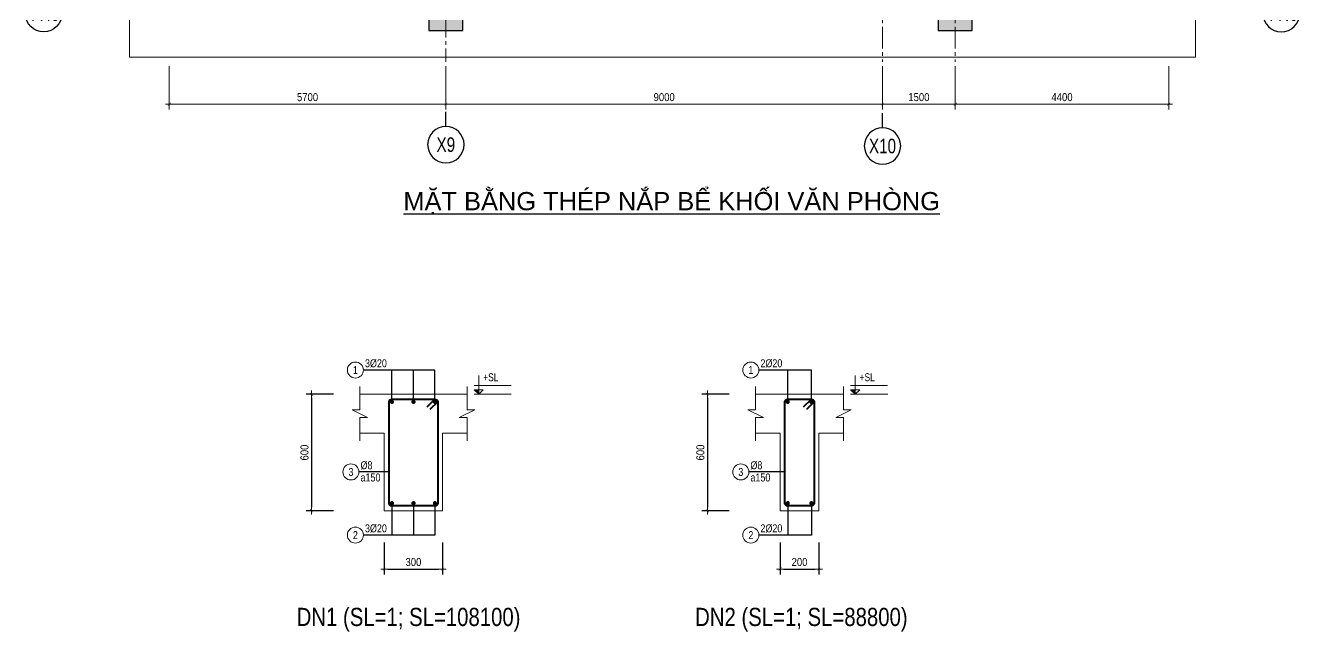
# Model space of a CAD drawing. Extents: x 512210 to 544733856, y -92216 to 2317910607.
# Drawn here: x 640845 to 667104, y -79494 to -67012 of the extents above; entities that cross this region are included whole.
import ezdxf
from ezdxf.enums import TextEntityAlignment as Align

# ---------------------------------------------------------------- set-up
doc = ezdxf.new("R2010")
doc.units = 0
doc.header["$LTSCALE"] = 300
doc.header["$MEASUREMENT"] = 0
doc.linetypes.add('CENTER2', pattern=[1.125, 0.75, -0.125, 0.125, -0.125])
doc.linetypes.add('HIDDEN', pattern=[0.375, 0.25, -0.125])
doc.layers.get('0').update_dxf_attribs({"linetype": 'CONTINUOUS'})
doc.layers.get('DEFPOINTS').update_dxf_attribs({"linetype": 'CONTINUOUS'})
doc.layers.add('A-SYM', color=7, linetype='CONTINUOUS')
doc.layers.add('X-COL-B3$0$A-COL', color=2, linetype='CONTINUOUS')
for name, color, linetype, lineweight in [('kata_text', 7, 'CONTINUOUS', 30), ('kata_thep chu', 4, 'CONTINUOUS', 35), ('NDC_S_AXIS', 5, 'CENTER2', 15), ('NDC_S_CONTINUOUS', 3, 'CONTINUOUS', 20), ('NDC_S_DIM', 1, 'CONTINUOUS', 15), ('NDC_S_HATCH COLUMN AND WALL', 251, 'CONTINUOUS', 13), ('NDC_S_REBAR', 4, 'CONTINUOUS', 35), ('NDC_S_STIRRUP', 4, 'CONTINUOUS', 40), ('NDC_S_TEXT SYMBOL', 7, 'CONTINUOUS', 20), ('NDC_S_THIN LINE', 1, 'CONTINUOUS', 5), ('NDC_S_VN TEXT', 7, 'CONTINUOUS', 9)]:
    doc.layers.add(name, color=color, linetype=linetype, lineweight=lineweight)
doc.styles.add('ARIAL', font='arial.ttf', dxfattribs={"width": 0.8})
doc.styles.add('Heerim', font='', dxfattribs={"width": 0.8})
doc.styles.add('kata_text', font='arial.ttf', dxfattribs={"width": 0.8})
doc.styles.add('NDC_ANNO', font='', dxfattribs={"width": 0.8})
doc.styles.add('NDC_ARIAL', font='arial.ttf', dxfattribs={"width": 0.85})
doc.styles.add('NDC_DIM', font='', dxfattribs={"width": 0.75})
doc.styles.get("Standard").update_dxf_attribs({"font": 'arial.ttf'})
doc.styles.get('Heerim').set_extended_font_data('Dotum')
doc.styles.get('NDC_ANNO').set_extended_font_data('Dotum')
doc.styles.get('NDC_DIM').set_extended_font_data('Dotum')
doc.dimstyles.new('NDC_1-75', dxfattribs={"dimscale": 75, "dimtxt": 2.2, "dimasz": 1, "dimexe": 1.5, "dimexo": 0, "dimgap": 0.8, "dimtad": 1, "dimdec": 0, "dimdsep": 46, "dimtxsty": 'NDC_ARIAL', "dimblk": 'DIMMARK', "dimcen": 49999.938995, "dimdle": 1.5, "dimclrd": 1, "dimclre": 1, "dimclrt": 3, "dimadec": 0, "dimazin": 0, "dimtfac": 1, "dimtdec": 0, "dimtix": 1, "dimtmove": 1, "dimatfit": 3, "dimfxl": 1, "dimarcsym": 0})
doc.dimstyles.new('NDC_dim_25', dxfattribs={"dimscale": 25, "dimtxt": 2.2, "dimasz": 1.5, "dimexe": 1.5, "dimexo": 2.5, "dimgap": 1, "dimtad": 1, "dimdec": 0, "dimzin": 0, "dimdsep": 46, "dimtxsty": 'NDC_DIM', "dimblk": 'DIMMARK', "dimcen": 0.09, "dimdle": 1.2, "dimclrd": 1, "dimclre": 1, "dimclrt": 3, "dimadec": 0, "dimazin": 0, "dimtfac": 1, "dimtdec": 0, "dimtix": 1, "dimtofl": 0, "dimtmove": 0, "dimatfit": 3, "dimfxl": 6, "dimfxlon": 1, "dimtolj": 1, "dimtzin": 0, "dimarcsym": 0})

# ---------------------------------------------------------------- blocks, each defined once
blk = doc.blocks.new('DIMMARK')
at = {"layer": 'NDC_S_DIM', "color": 1}
blk.add_line((-1.5, 0), (1, 0), dxfattribs=at)
at = {"layer": 'NDC_S_DIM', "color": 2, "const_width": 0.1}
blk.add_lwpolyline([(-0.42, -0.42), (0.42, 0.42)], dxfattribs=at)
blk = doc.blocks.new('kata_block_THEP')
at = {"layer": 'kata_thep chu', "color": 0}
for p, q in [((-0.5, 0), (0.5, 0)), ((-0.35, 0.35), (0.35, -0.35)), ((0.35, 0.35), (-0.35, -0.35)), ((0, 0.5), (0, -0.5))]:
    blk.add_line(p, q, dxfattribs=at)
at = {"layer": 'kata_thep chu', "color": 0, "const_width": 0.0833}
blk.add_lwpolyline([(-0.5, 0, 1), (0.5, 0, 1), (-0.5, 0, 1)], format="xyb", dxfattribs=at)
blk = doc.blocks.new('*D177')
at = {"layer": 'DEFPOINTS', "color": 0, "transparency": 16777216}
for p in [(647194, -74608), (646741, -77008), (647194, -77008)]:
    blk.add_point(p, dxfattribs=at)
at = {"layer": 'NDC_S_DIM', "color": 1, "lineweight": -2, "transparency": 16777216}
for p, q in [((647194, -74608), (646628, -74608)), ((646741, -74683), (646741, -76933)), ((647194, -77008), (646628, -77008))]:
    blk.add_line(p, q, dxfattribs=at)
at = {"layer": 'NDC_S_DIM', "color": 1, "lineweight": -2, "transparency": 16777216, "xscale": 75, "yscale": 75, "zscale": 75}
for p, rotation in [((646741, -74608), 90), ((646741, -77008), 270)]:
    blk.add_blockref('DIMMARK', p, dxfattribs=dict(at, rotation=rotation))
at = {"layer": 'NDC_S_DIM', "color": 3, "transparency": 16777216, "insert": (646596, -75808), "char_height": 165, "attachment_point": 5, "rotation": 90, "style": 'NDC_ARIAL'}
blk.add_mtext('600', dxfattribs=at)
blk = doc.blocks.new('*D178')
at = {"layer": 'DEFPOINTS', "color": 0, "transparency": 16777216}
for p in [(648241, -77661), (649441, -77661), (649441, -78208)]:
    blk.add_point(p, dxfattribs=at)
at = {"layer": 'NDC_S_DIM', "color": 1, "lineweight": -2, "transparency": 16777216}
for p, q in [((648241, -77661), (648241, -78321)), ((649441, -77661), (649441, -78321)), ((648316, -78208), (649366, -78208))]:
    blk.add_line(p, q, dxfattribs=at)
at = {"layer": 'NDC_S_DIM', "color": 1, "lineweight": -2, "transparency": 16777216, "xscale": 75, "yscale": 75, "zscale": 75, "rotation": 180}
blk.add_blockref('DIMMARK', (648241, -78208), dxfattribs=at)
at = {"layer": 'NDC_S_DIM', "color": 1, "lineweight": -2, "transparency": 16777216, "xscale": 75, "yscale": 75, "zscale": 75}
blk.add_blockref('DIMMARK', (649441, -78208), dxfattribs=at)
at = {"layer": 'NDC_S_DIM', "color": 3, "transparency": 16777216, "insert": (648841, -78064), "char_height": 165, "attachment_point": 5, "style": 'NDC_ARIAL'}
blk.add_mtext('300', dxfattribs=at)
blk = doc.blocks.new('kata_block_CT')
blk.add_hatch(color=3).paths.add_polyline_path([(0, 1.41), (-1.42, 1.41), (0, 0)])
at = {"ltscale": 50}
h = blk.add_hatch(dxfattribs=at)
h.set_pattern_fill('ANSI31', color=8, scale=1.2375, style=0)
h.set_pattern_definition([(45, (0, 5e-12), (-2.7783, 2.7783), [])])
h.paths.add_polyline_path([(0, 1.41), (0, 0), (1.42, 1.41)])
at = {"color": 8, "ltscale": 50}
for p, q in [((10.17, 0), (-1.44, 0)), ((-1.4, 2.76), (10.09, 2.76))]:
    blk.add_line(p, q, dxfattribs=at)
for points in [[(0, 5.89), (0, 0)], [(0, 0), (-1.42, 1.41), (0, 1.41)], [(0, 0), (1.42, 1.41), (0, 1.41)]]:
    blk.add_lwpolyline(points, dxfattribs=at)
at = {"color": 3, "style": 'ARIAL', "width": 0.8}
blk.add_attdef('CT', (1.24, 3.58), '', height=2.2, dxfattribs=at)
blk = doc.blocks.new('kata_block_TD')
at = {"color": 6, "linetype": 'ByBlock', "lineweight": -2, "style": 'kata_text', "width": 0.8}
blk.add_attdef('SECTDET2', text='', height=5, dxfattribs=at).set_placement((0, 7.97), align=Align.CENTER)
at = {"color": 0, "linetype": 'ByBlock', "lineweight": -2, "style": 'kata_text', "width": 0.8}
blk.add_attdef('SECTDET1', text='', height=5, dxfattribs=at).set_placement((0, 1.47), align=Align.CENTER)
at = {"color": 3, "lineweight": 25, "style": 'kata_text', "width": 0.8}
blk.add_attdef('SSCALE', text='', height=2.5, dxfattribs=at).set_placement((0, -4), align=Align.CENTER)
blk = doc.blocks.new('*U159')
blk.add_circle((-2.5, 0), 2.5)
at = {"layer": 'kata_text', "color": 7, "style": 'kata_text', "width": 0.8}
blk.add_attdef('SH2', text='', height=2.5, dxfattribs=at).set_placement((-2.5, 0), align=Align.MIDDLE)
at = {"layer": 'kata_text', "color": 3, "style": 'kata_text', "width": 0.8}
for tag, p in [('DK1', (0.5, 0.85)), ('KC1', (0.5, -2.97))]:
    blk.add_attdef(tag, p, '', height=2.5, dxfattribs=at)
blk = doc.blocks.new('*U158')
blk.add_circle((-2.5, 0), 2.5)
at = {"layer": 'kata_text', "color": 7, "style": 'kata_text', "width": 0.8}
blk.add_attdef('SH2', text='', height=2.5, dxfattribs=at).set_placement((-2.5, 0), align=Align.MIDDLE)
at = {"layer": 'kata_text', "color": 3, "style": 'kata_text', "width": 0.8}
blk.add_attdef('DK1', (0.5, 0.85), '', height=2.5, dxfattribs=at)
blk = doc.blocks.new('*D175')
at = {"layer": 'DEFPOINTS', "color": 0, "transparency": 16777216}
for p in [(655352, -74608), (654899, -77008), (655352, -77008)]:
    blk.add_point(p, dxfattribs=at)
at = {"layer": 'NDC_S_DIM', "color": 1, "lineweight": -2, "transparency": 16777216}
for p, q in [((655352, -74608), (654787, -74608)), ((654899, -74683), (654899, -76933)), ((655352, -77008), (654787, -77008))]:
    blk.add_line(p, q, dxfattribs=at)
at = {"layer": 'NDC_S_DIM', "color": 1, "lineweight": -2, "transparency": 16777216, "xscale": 75, "yscale": 75, "zscale": 75}
for p, rotation in [((654899, -74608), 90), ((654899, -77008), 270)]:
    blk.add_blockref('DIMMARK', p, dxfattribs=dict(at, rotation=rotation))
at = {"layer": 'NDC_S_DIM', "color": 3, "transparency": 16777216, "insert": (654755, -75808), "char_height": 165, "attachment_point": 5, "rotation": 90, "style": 'NDC_ARIAL'}
blk.add_mtext('600', dxfattribs=at)
blk = doc.blocks.new('*D176')
at = {"layer": 'DEFPOINTS', "color": 0, "transparency": 16777216}
for p in [(656399, -77661), (657199, -77661), (657199, -78208)]:
    blk.add_point(p, dxfattribs=at)
at = {"layer": 'NDC_S_DIM', "color": 1, "lineweight": -2, "transparency": 16777216}
for p, q in [((656399, -77661), (656399, -78321)), ((657199, -77661), (657199, -78321)), ((656474, -78208), (657124, -78208))]:
    blk.add_line(p, q, dxfattribs=at)
at = {"layer": 'NDC_S_DIM', "color": 1, "lineweight": -2, "transparency": 16777216, "xscale": 75, "yscale": 75, "zscale": 75, "rotation": 180}
blk.add_blockref('DIMMARK', (656399, -78208), dxfattribs=at)
at = {"layer": 'NDC_S_DIM', "color": 1, "lineweight": -2, "transparency": 16777216, "xscale": 75, "yscale": 75, "zscale": 75}
blk.add_blockref('DIMMARK', (657199, -78208), dxfattribs=at)
at = {"layer": 'NDC_S_DIM', "color": 3, "transparency": 16777216, "insert": (656799, -78064), "char_height": 165, "attachment_point": 5, "style": 'NDC_ARIAL'}
blk.add_mtext('200', dxfattribs=at)
blk = doc.blocks.new('*U1')
for q in [(0, 0), (0, 2)]:
    blk.add_line((0, 4), q)
blk.add_circle((0, 9), 5)
at = {"style": 'Heerim', "width": 0.8}
blk.add_attdef('NO', text='', height=4, dxfattribs=at).set_placement((-0.01, 9.02), align=Align.MIDDLE_CENTER)
blk = doc.blocks.new('*D395')
at = {"layer": 'DEFPOINTS', "color": 0, "transparency": 16777216}
for p in [(8289, -1085), (17289, -1085), (17289, -1866)]:
    blk.add_point(p, dxfattribs=at)
at = {"layer": 'NDC_S_DIM', "color": 1, "lineweight": -2, "transparency": 16777216}
for p, q in [((8289, -1085), (8289, -1979)), ((17289, -1085), (17289, -1979)), ((8364, -1866), (17214, -1866))]:
    blk.add_line(p, q, dxfattribs=at)
at = {"layer": 'NDC_S_DIM', "color": 1, "lineweight": -2, "transparency": 16777216, "xscale": 75, "yscale": 75, "zscale": 75, "rotation": 180}
blk.add_blockref('DIMMARK', (8289, -1866), dxfattribs=at)
at = {"layer": 'NDC_S_DIM', "color": 1, "lineweight": -2, "transparency": 16777216, "xscale": 75, "yscale": 75, "zscale": 75}
blk.add_blockref('DIMMARK', (17289, -1866), dxfattribs=at)
at = {"layer": 'NDC_S_DIM', "color": 3, "transparency": 16777216, "insert": (12789, -1722), "char_height": 165, "attachment_point": 5, "style": 'NDC_ARIAL'}
blk.add_mtext('9000', dxfattribs=at)
blk = doc.blocks.new('*D392')
at = {"layer": 'DEFPOINTS', "color": 0, "transparency": 16777216}
for p in [(2589, -1085), (8289, -1085), (8289, -1866)]:
    blk.add_point(p, dxfattribs=at)
at = {"layer": 'NDC_S_DIM', "color": 1, "lineweight": -2, "transparency": 16777216}
for p, q in [((2589, -1085), (2589, -1979)), ((8289, -1085), (8289, -1979)), ((2664, -1866), (8214, -1866))]:
    blk.add_line(p, q, dxfattribs=at)
at = {"layer": 'NDC_S_DIM', "color": 1, "lineweight": -2, "transparency": 16777216, "xscale": 75, "yscale": 75, "zscale": 75, "rotation": 180}
blk.add_blockref('DIMMARK', (2589, -1866), dxfattribs=at)
at = {"layer": 'NDC_S_DIM', "color": 1, "lineweight": -2, "transparency": 16777216, "xscale": 75, "yscale": 75, "zscale": 75}
blk.add_blockref('DIMMARK', (8289, -1866), dxfattribs=at)
at = {"layer": 'NDC_S_DIM', "color": 3, "transparency": 16777216, "insert": (5439, -1722), "char_height": 165, "attachment_point": 5, "style": 'NDC_ARIAL'}
blk.add_mtext('5700', dxfattribs=at)
blk = doc.blocks.new('*D393')
at = {"layer": 'DEFPOINTS', "color": 0, "transparency": 16777216}
for p in [(17289, -1085), (18789, -1085), (18789, -1866)]:
    blk.add_point(p, dxfattribs=at)
at = {"layer": 'NDC_S_DIM', "color": 1, "lineweight": -2, "transparency": 16777216}
for p, q in [((17289, -1085), (17289, -1979)), ((18789, -1085), (18789, -1979)), ((17364, -1866), (18714, -1866))]:
    blk.add_line(p, q, dxfattribs=at)
at = {"layer": 'NDC_S_DIM', "color": 1, "lineweight": -2, "transparency": 16777216, "xscale": 75, "yscale": 75, "zscale": 75, "rotation": 180}
blk.add_blockref('DIMMARK', (17289, -1866), dxfattribs=at)
at = {"layer": 'NDC_S_DIM', "color": 1, "lineweight": -2, "transparency": 16777216, "xscale": 75, "yscale": 75, "zscale": 75}
blk.add_blockref('DIMMARK', (18789, -1866), dxfattribs=at)
at = {"layer": 'NDC_S_DIM', "color": 3, "transparency": 16777216, "insert": (18039, -1722), "char_height": 165, "attachment_point": 5, "style": 'NDC_ARIAL'}
blk.add_mtext('1500', dxfattribs=at)
blk = doc.blocks.new('*D394')
at = {"layer": 'DEFPOINTS', "color": 0, "transparency": 16777216}
for p in [(18789, -1085), (23189, -1085), (23189, -1866)]:
    blk.add_point(p, dxfattribs=at)
at = {"layer": 'NDC_S_DIM', "color": 1, "lineweight": -2, "transparency": 16777216}
for p, q in [((18789, -1085), (18789, -1979)), ((23189, -1085), (23189, -1979)), ((18864, -1866), (23114, -1866))]:
    blk.add_line(p, q, dxfattribs=at)
at = {"layer": 'NDC_S_DIM', "color": 1, "lineweight": -2, "transparency": 16777216, "xscale": 75, "yscale": 75, "zscale": 75, "rotation": 180}
blk.add_blockref('DIMMARK', (18789, -1866), dxfattribs=at)
at = {"layer": 'NDC_S_DIM', "color": 1, "lineweight": -2, "transparency": 16777216, "xscale": 75, "yscale": 75, "zscale": 75}
blk.add_blockref('DIMMARK', (23189, -1866), dxfattribs=at)
at = {"layer": 'NDC_S_DIM', "color": 3, "transparency": 16777216, "insert": (20989, -1722), "char_height": 165, "attachment_point": 5, "style": 'NDC_ARIAL'}
blk.add_mtext('4400', dxfattribs=at)
blk = doc.blocks.new('nap be khoi van phong')
at = {"layer": 'NDC_S_HATCH COLUMN AND WALL'}
for points in [[(8639.4, 350), (7939.4, 350), (7939.4, -350), (8639.4, -350)], [(19139.4, 350), (18439.4, 350), (18439.4, -350), (19139.4, -350)]]:
    blk.add_hatch(color=256, dxfattribs=at).paths.add_polyline_path(points)
at = {"layer": 'NDC_S_AXIS', "ltscale": 2}
for p, q in [((8289.4, 19530.3), (8289.4, -990.9)), ((17289.4, 19305), (17289.4, -990.9)), ((18789.4, 19305), (18789.4, -990.9))]:
    blk.add_line(p, q, dxfattribs=at)
at = {"layer": 'NDC_S_DIM', "color": 250}
blk.add_lwpolyline([(1770.1, 19117.7), (23739.4, 19117.7), (23739.4, -898.1), (1770.1, -898.1)], close=True, dxfattribs=at)
at = {"layer": 'X-COL-B3$0$A-COL'}
for points in [[(7939.4, -350), (8639.4, -350), (8639.4, 350), (7939.4, 350)], [(18439.4, -350), (19139.4, -350), (19139.4, 350), (18439.4, 350)]]:
    blk.add_lwpolyline(points, close=True, dxfattribs=at)
at = {"layer": 'A-SYM'}
ref = blk.add_blockref('*U1', (675, 0), dxfattribs=dict(at, xscale=75.00000000000094, yscale=75.00000000000094, zscale=75.00000000000094, rotation=90))
ref.add_attrib('NO', 'Y7.6', dxfattribs={"layer": '0', "height": 300, "style": 'Heerim', "width": 0.8}).set_placement((-1.3, -0.5), align=Align.MIDDLE_CENTER)
ref = blk.add_blockref('*U1', (24834.5, 0), dxfattribs=dict(at, xscale=-75.00000000000092, yscale=75.00000000000092, zscale=75.00000000000092, rotation=270))
ref.add_attrib('NO', 'Y7.6', dxfattribs={"layer": '0', "height": 300, "style": 'Heerim', "width": 0.8}).set_placement((25524.2, -0.5), align=Align.MIDDLE_CENTER)
ref = blk.add_blockref('*U1', (8289.4, -2023.8), dxfattribs=dict(at, xscale=-75, yscale=75, zscale=75, rotation=180))
ref.add_attrib('NO', 'X9', dxfattribs={"layer": '0', "height": 300, "style": 'Heerim', "width": 0.8}).set_placement((8289, -2699.7), align=Align.MIDDLE_CENTER)
ref = blk.add_blockref('*U1', (17289.4, -2051.8), dxfattribs=dict(at, xscale=-75, yscale=75, zscale=75, rotation=180))
ref.add_attrib('NO', 'X10', dxfattribs={"layer": '0', "height": 300, "style": 'Heerim', "width": 0.8}).set_placement((17289, -2727.7), align=Align.MIDDLE_CENTER)
at = {"layer": 'NDC_S_DIM'}
for base, p1, p2, picture, middle in [((8289.4, -1866.3), (2589.4, -1085.4), (8289.4, -1085.4), '*D392', (5439.4, -1722.1)), ((17289.4, -1866.3), (8289.4, -1085.4), (17289.4, -1085.4), '*D395', (12789.4, -1722.1)), ((18789.4, -1866.3), (17289.4, -1085.4), (18789.4, -1085.4), '*D393', (18039.4, -1722.1)), ((23189.4, -1866.3), (18789.4, -1085.4), (23189.4, -1085.4), '*D394', (20989.4, -1722.1))]:
    dim = blk.add_linear_dim(base=base, p1=p1, p2=p2, dimstyle='NDC_1-75', dxfattribs=at)
    dim.commit()
    dim.dimension.update_dxf_attribs({"geometry": picture, "text_midpoint": middle})

msp = doc.modelspace()

# ---------------------------------------------------------------- linework, layer by layer
at = {"layer": 'NDC_S_CONTINUOUS'}
for p, q in [((648240.7, -74608.1), (647735.4, -74608.1)), ((649440.7, -74608.1), (649946.1, -74608.1)), ((656399.3, -74608.1), (655894, -74608.1)), ((657199.3, -74608.1), (657704.7, -74608.1)), ((648240.7, -75408.1), (647735.4, -75408.1)), ((649440.7, -75408.1), (649946.1, -75408.1)), ((656399.3, -75408.1), (655894, -75408.1)), ((657199.3, -75408.1), (657704.7, -75408.1))]:
    msp.add_line(p, q, dxfattribs=at)
for points in [[(648240.7, -74608.1), (649440.7, -74608.1), (649440.7, -74608.1)], [(656399.3, -74608.1), (657199.3, -74608.1), (657199.3, -74608.1)], [(648240.7, -77008.1), (648240.7, -77008.1), (648240.7, -77008.1), (649440.7, -77008.1), (649440.7, -75408.1)], [(648240.7, -77008.1), (648240.7, -77008.1), (648240.7, -75408.1)], [(656399.3, -77008.1), (656399.3, -77008.1), (656399.3, -77008.1), (657199.3, -77008.1), (657199.3, -75408.1)], [(656399.3, -77008.1), (656399.3, -77008.1), (656399.3, -75408.1)]]:
    msp.add_lwpolyline(points, dxfattribs=at)
at = {"layer": 'NDC_S_DIM'}
for points in [[(647735.4, -74448.1), (647735.4, -74928.1), (647575.4, -74928.1), (647895.4, -75088.1), (647735.4, -75088.1), (647735.4, -75568.1)], [(649946.1, -74448.1), (649946.1, -74928.1), (650106.1, -74928.1), (649786.1, -75088.1), (649946.1, -75088.1), (649946.1, -75568.1)], [(655894, -74448.1), (655894, -74928.1), (655734, -74928.1), (656054, -75088.1), (655894, -75088.1), (655894, -75568.1)], [(657704.7, -74448.1), (657704.7, -74928.1), (657864.7, -74928.1), (657544.7, -75088.1), (657704.7, -75088.1), (657704.7, -75568.1)]]:
    msp.add_lwpolyline(points, dxfattribs=at)
at = {"layer": 'NDC_S_STIRRUP'}
for points in [[(649124.7, -74868.1), (649284.7, -74708.1, -0.4142136), (649340.7, -74764.1), (649340.7, -76852.1, -0.4142136), (649284.7, -76908.1), (648396.7, -76908.1, -0.4142136), (648340.7, -76852.1), (648340.7, -74764.1, -0.4142136), (648396.7, -74708.1), (649284.7, -74708.1, -0.4142136), (649340.7, -74764.1), (649180.7, -74924.1)], [(656883.3, -74868.1), (657043.3, -74708.1, -0.4142136), (657099.3, -74764.1), (657099.3, -76852.1, -0.4142136), (657043.3, -76908.1), (656555.3, -76908.1, -0.4142136), (656499.3, -76852.1), (656499.3, -74764.1, -0.4142136), (656555.3, -74708.1), (657043.3, -74708.1, -0.4142136), (657099.3, -74764.1), (656939.3, -74924.1)]]:
    msp.add_lwpolyline(points, format="xyb", dxfattribs=at)

# ---------------------------------------------------------------- block references
at = {"layer": 'NDC_S_DIM'}
msp.add_blockref('nap be khoi van phong', (641219.9, -66766.2), dxfattribs=at)
at = {"layer": 'NDC_S_REBAR', "color": 3, "xscale": 80, "yscale": 80, "zscale": 80}
for p in [(648396.7, -74764.1), (656555.3, -74764.1), (648396.7, -76852.1), (656555.3, -76852.1)]:
    msp.add_blockref('kata_block_THEP', p, dxfattribs=at)
at = {"layer": 'NDC_S_REBAR', "xscale": 80, "yscale": 80, "zscale": 80}
for p in [(648840.7, -74764.1), (649284.7, -74764.1), (657043.3, -74764.1), (648840.7, -76852.1), (649284.7, -76852.1), (657043.3, -76852.1)]:
    msp.add_blockref('kata_block_THEP', p, dxfattribs=at)
at = {"layer": 'NDC_S_THIN LINE', "xscale": 66, "yscale": 66, "zscale": 66}
for name, p, values in [('*U158', (647809.4, -74108.1), {'SH2': '1', 'DK1': '3%%c20'}), ('*U158', (655960.3, -74108.1), {'SH2': '1', 'DK1': '2%%c20'}), ('*U159', (647717.8, -76208.1), {'SH2': '3', 'DK1': '%%c8', 'KC1': 'a150'}), ('*U159', (655754.3, -76208.1), {'SH2': '3', 'DK1': '%%c8', 'KC1': 'a150'}), ('*U158', (647809.4, -77508.1), {'SH2': '2', 'DK1': '3%%c20'}), ('*U158', (655960.3, -77508.1), {'SH2': '2', 'DK1': '2%%c20'})]:
    msp.add_blockref(name, p, dxfattribs=at).add_auto_attribs(values)
at = {"layer": 'NDC_S_VN TEXT'}
ref = msp.add_blockref('kata_block_CT', (650186.5, -74608.1), dxfattribs=dict(at, xscale=66, yscale=66, zscale=66))
ref.add_attrib('CT', '+SL', (650279.5, -74339.6), dxfattribs={"layer": 'NDC_S_TEXT SYMBOL', "color": 3, "height": 165, "style": 'NDC_ANNO', "width": 0.8})
ref = msp.add_blockref('kata_block_CT', (657945.1, -74608.1), dxfattribs=dict(at, xscale=66, yscale=66, zscale=66))
ref.add_attrib('CT', '+SL', (658038.1, -74339.6), dxfattribs={"layer": 'NDC_S_TEXT SYMBOL', "color": 3, "height": 165, "style": 'NDC_ANNO', "width": 0.8})
ref = msp.add_blockref('kata_block_TD', (648740.7, -79491.7), dxfattribs=dict(at, xscale=75, yscale=75, zscale=75))
ref.add_attrib('SECTDET1', 'DN1 (SL=1; SL=108100)', dxfattribs={"layer": '0', "color": 0, "linetype": 'ByBlock', "lineweight": -2, "height": 375, "style": 'ARIAL', "width": 0.8}).set_placement((648740.7, -79381.4), align=Align.CENTER)
ref = msp.add_blockref('kata_block_TD', (656837, -79491.7), dxfattribs=dict(at, xscale=75, yscale=75, zscale=75))
ref.add_attrib('SECTDET1', 'DN2 (SL=1; SL=88800)', dxfattribs={"layer": '0', "color": 0, "linetype": 'ByBlock', "lineweight": -2, "height": 375, "style": 'ARIAL', "width": 0.8}).set_placement((656837, -79381.4), align=Align.CENTER)

# ---------------------------------------------------------------- texts
at = {"linetype": 'HIDDEN'}
msp.add_text('%%UMẶT BẰNG THÉP NẮP BỂ KHỐI VĂN PHÒNG', height=375, dxfattribs=at).set_placement((648633.5, -70817.2))

# ---------------------------------------------------------------- dimensions: what is measured, and where the dimension line sits
at = {"layer": 'NDC_S_DIM'}
for base, p1, p2, picture, middle in [((646740.7, -77008.1), (647193.5, -74608.1), (647193.5, -77008.1), '*D177', (646596.5, -75808.1)), ((654899.3, -77008.1), (655352.1, -74608.1), (655352.1, -77008.1), '*D175', (654755.1, -75808.1))]:
    dim = msp.add_linear_dim(base=base, p1=p1, p2=p2, angle=270, dimstyle='NDC_1-75', override={"dimlfac": 0.25}, dxfattribs=at)
    dim.commit()
    dim.dimension.update_dxf_attribs({"geometry": picture, "text_midpoint": middle})
for base, p1, p2, picture, middle in [((649440.7, -78208.1), (648240.7, -77660.9), (649440.7, -77660.9), '*D178', (648840.7, -78063.8)), ((657199.3, -78208.1), (656399.3, -77660.9), (657199.3, -77660.9), '*D176', (656799.3, -78063.8))]:
    dim = msp.add_linear_dim(base=base, p1=p1, p2=p2, dimstyle='NDC_1-75', override={"dimlfac": 0.25}, dxfattribs=at)
    dim.commit()
    dim.dimension.update_dxf_attribs({"geometry": picture, "text_midpoint": middle})

# ---------------------------------------------------------------- leaders
at = {"layer": 'NDC_S_THIN LINE'}
for points, override in [([(649284.7, -74764.1), (649284.7, -74108.1), (647809.4, -74108.1)], {"dimldrblk": 'DotBlank'}), ([(648396.7, -74764.1), (648396.7, -74108.1), (647809.4, -74108.1)], {"dimldrblk": 'DotBlank'}), ([(648840.7, -74764.1), (648840.7, -74108.1), (647826.3, -74108.1)], {"dimldrblk": 'DotBlank'}), ([(657043.3, -74764.1), (657043.3, -74108.1), (655960.3, -74108.1)], {"dimldrblk": 'DotBlank'}), ([(656555.3, -74764.1), (656555.3, -74108.1), (655960.3, -74108.1)], {"dimldrblk": 'DotBlank'}), ([(648340.7, -76208.1), (647717.8, -76208.1)], {"dimldrblk": 'ARCHTICK'}), ([(656499.3, -76208.1), (655754.3, -76208.1)], {"dimldrblk": 'ARCHTICK'}), ([(649284.7, -76852.1), (649284.7, -77508.1), (647809.4, -77508.1)], {"dimldrblk": 'DotBlank'}), ([(648396.7, -76852.1), (648396.7, -77508.1), (647809.4, -77508.1)], {"dimldrblk": 'DotBlank'}), ([(648840.7, -76852.1), (648840.7, -77508.1), (647826.3, -77508.1)], {"dimldrblk": 'DotBlank'}), ([(657043.3, -76852.1), (657043.3, -77508.1), (655960.3, -77508.1)], {"dimldrblk": 'DotBlank'}), ([(656555.3, -76852.1), (656555.3, -77508.1), (655960.3, -77508.1)], {"dimldrblk": 'DotBlank'})]:
    msp.add_leader(points, dimstyle='NDC_dim_25', override=override, dxfattribs=at)

doc.saveas('drawing.dxf')
